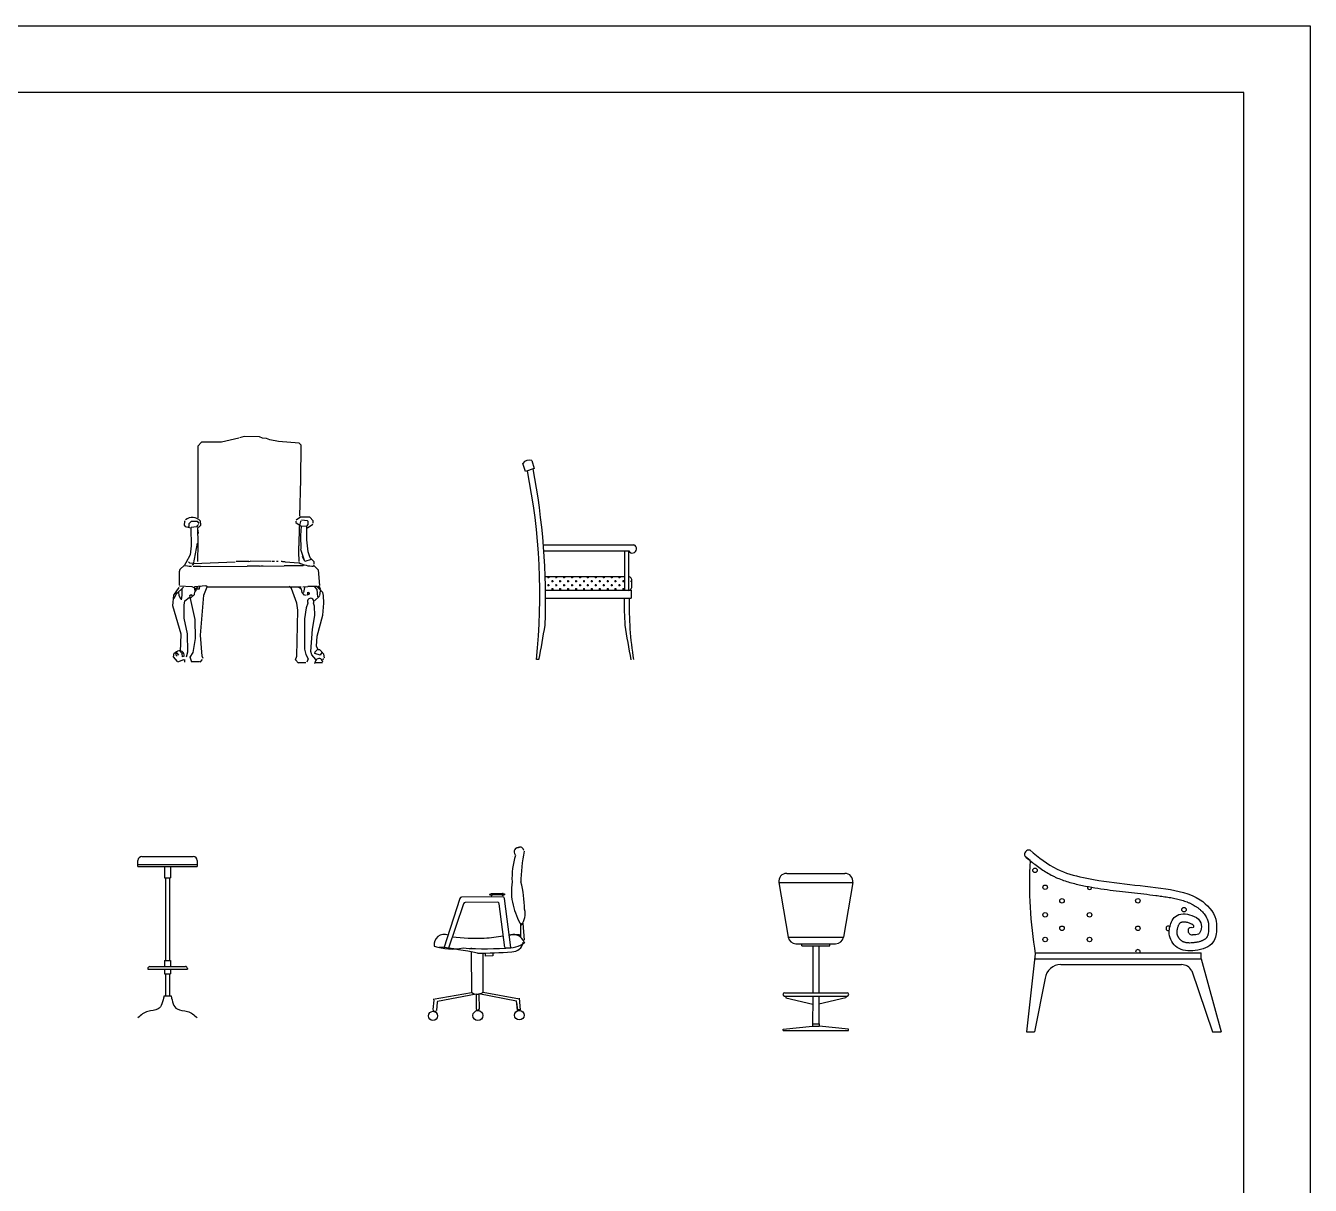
# Model space of a CAD drawing. Header units: inches. Extents: x 10 to 52.5, y 12.2 to 37.
# Drawn here: x 24.5 to 31, y 31.15 to 37.01 of the extents above; entities that cross this region are included whole.
import ezdxf

# ---------------------------------------------------------------- set-up
doc = ezdxf.new("R2010")
doc.units = ezdxf.units.IN
doc.header["$MEASUREMENT"] = 0
for name, color, linetype in [('02', 2, 'Continuous'), ('1', 1, 'Continuous'), ('kadrbm', 4, 'Continuous')]:
    doc.layers.add(name, color=color, linetype=linetype)

# ---------------------------------------------------------------- blocks, each defined once
blk = doc.blocks.new('kadrbm')
at = {"layer": 'kadrbm', "color": 4}
blk.add_lwpolyline([(0, 0), (0, 24.7972), (21, 24.7972), (21, 0), (0, 0)], close=True, dxfattribs=at)
blk.add_lwpolyline([(20.6631, 0.3257), (20.6631, 24.4603), (0.3369, 24.4603), (0.3369, 0.3257), (20.6631, 0.3257)], dxfattribs=at)

msp = doc.modelspace()

# ---------------------------------------------------------------- linework, layer by layer
at = {"layer": '02'}
for p, q in [((25.393, 34.9016), (25.3743, 34.8828)), ((25.4953, 34.9016), (25.393, 34.9016)), ((25.5829, 34.9224), (25.4953, 34.9016)), ((25.61, 34.9308), (25.585, 34.9245)), ((25.6872, 34.9287), (25.61, 34.9308)), ((25.7018, 34.9224), (25.6872, 34.9287)), ((25.7227, 34.9203), (25.7018, 34.9224)), ((25.7394, 34.9141), (25.7227, 34.9203)), ((25.7832, 34.9057), (25.7394, 34.9141)), ((25.8875, 34.8974), (25.7832, 34.9057)), ((25.8979, 34.887), (25.8875, 34.8974)), ((25.3743, 34.8828), (25.3743, 34.5197)), ((25.8959, 34.7138), (25.8979, 34.887)), ((27.0316, 34.7547), (27.0186, 34.7943)), ((27.0767, 34.7694), (27.0316, 34.7547)), ((27.0637, 34.8089), (27.0767, 34.7694)), ((25.8917, 34.5281), (25.8959, 34.7138)), ((25.3117, 34.5051), (25.3075, 34.501)), ((25.3304, 34.4905), (25.343, 34.5031)), ((25.343, 34.5031), (25.3722, 34.5031)), ((25.3722, 34.5031), (25.3805, 34.4905)), ((25.3909, 34.4822), (25.3889, 34.5051)), ((25.8708, 34.5031), (25.8708, 34.4968)), ((25.8938, 34.5239), (25.8729, 34.5072)), ((25.9418, 34.5239), (25.8938, 34.5239)), ((25.8979, 34.5051), (25.8938, 34.501)), ((25.9292, 34.5051), (25.9, 34.5072)), ((25.9334, 34.501), (25.9292, 34.5051)), ((25.9584, 34.5051), (25.9418, 34.5239)), ((25.9584, 34.4926), (25.9584, 34.5051)), ((25.3075, 34.501), (25.3054, 34.4822)), ((25.3054, 34.4822), (25.3117, 34.4759)), ((25.3117, 34.4759), (25.3388, 34.4697)), ((25.3263, 34.4738), (25.3304, 34.478)), ((25.3304, 34.478), (25.3304, 34.4905)), ((25.3388, 34.4697), (25.3409, 34.3779)), ((25.3409, 34.4718), (25.368, 34.4759)), ((25.368, 34.4759), (25.3805, 34.4718)), ((25.3701, 34.478), (25.3784, 34.4864)), ((25.3763, 34.3904), (25.3743, 34.4697)), ((25.3784, 34.4405), (25.3763, 34.4572)), ((25.3805, 34.4718), (25.3909, 34.4822)), ((25.8708, 34.4968), (25.8979, 34.478)), ((25.8875, 34.4738), (25.8854, 34.3779)), ((25.8938, 34.501), (25.8875, 34.4738)), ((25.8979, 34.478), (25.8938, 34.43)), ((25.9, 34.478), (25.9251, 34.4801)), ((25.9271, 34.478), (25.9334, 34.4864)), ((25.9271, 34.4092), (25.9271, 34.478)), ((25.9292, 34.4697), (25.9564, 34.4884)), ((25.9334, 34.4864), (25.9334, 34.501)), ((25.3409, 34.3779), (25.3367, 34.332)), ((25.3722, 34.3925), (25.3513, 34.284)), ((25.3743, 34.2986), (25.3763, 34.3904)), ((25.8854, 34.3487), (25.8854, 34.3779)), ((25.8938, 34.43), (25.8959, 34.3612)), ((25.9334, 34.3487), (25.9271, 34.4092)), ((27.1228, 34.3827), (27.5801, 34.3827)), ((25.3367, 34.332), (25.3137, 34.2923)), ((25.8875, 34.2986), (25.8854, 34.3487)), ((25.8979, 34.3549), (25.8959, 34.3612)), ((25.9167, 34.2986), (25.8979, 34.3549)), ((25.9105, 34.309), (25.9042, 34.3236)), ((25.948, 34.309), (25.9167, 34.2986)), ((25.9438, 34.3174), (25.9334, 34.3487)), ((25.9626, 34.2965), (25.9438, 34.3174)), ((27.1251, 34.3527), (27.5545, 34.3527)), ((27.5345, 34.1539), (27.5345, 34.3527)), ((27.5545, 34.1539), (27.5545, 34.3527)), ((25.2845, 34.2589), (25.2804, 34.2464)), ((25.2804, 34.2464), (25.2804, 34.1797)), ((25.3075, 34.2798), (25.2845, 34.2589)), ((25.3137, 34.2923), (25.3075, 34.2798)), ((25.3221, 34.2756), (25.3075, 34.2777)), ((25.3304, 34.2736), (25.3221, 34.2756)), ((25.3284, 34.2965), (25.3325, 34.2923)), ((25.343, 34.2736), (25.3304, 34.2736)), ((25.3325, 34.2923), (25.3492, 34.2902)), ((25.3513, 34.284), (25.3471, 34.2798)), ((25.3889, 34.2736), (25.3513, 34.2736)), ((25.3534, 34.2882), (25.5641, 34.2965)), ((25.3889, 34.2736), (25.6246, 34.2756)), ((25.633, 34.2986), (25.5683, 34.2986)), ((25.6872, 34.2756), (25.6246, 34.2756)), ((25.633, 34.2986), (25.6392, 34.3007)), ((25.7435, 34.2986), (25.6392, 34.3007)), ((25.6872, 34.2756), (25.8124, 34.2777)), ((25.706, 34.2756), (25.6935, 34.2756)), ((25.7623, 34.2986), (25.7498, 34.2986)), ((25.7811, 34.2986), (25.7728, 34.2986)), ((25.802, 34.2986), (25.7957, 34.2986)), ((25.8166, 34.2965), (25.804, 34.2965)), ((25.9063, 34.2777), (25.8124, 34.2777)), ((25.8166, 34.2965), (25.8854, 34.2923)), ((25.9105, 34.2819), (25.9063, 34.2777)), ((25.9605, 34.2798), (25.9835, 34.2569)), ((25.9626, 34.2861), (25.9626, 34.2965)), ((25.9835, 34.2569), (25.9897, 34.1776)), ((27.1318, 34.2239), (27.5345, 34.2239)), ((27.5705, 34.1753), (27.5705, 34.2006)), ((25.2491, 34.0753), (25.2532, 34.1296)), ((25.2532, 34.1296), (25.2804, 34.1671)), ((25.2658, 34.1338), (25.2532, 34.1108)), ((25.2595, 34.14), (25.2658, 34.1338)), ((25.2699, 34.1379), (25.2637, 34.1442)), ((25.2658, 34.1338), (25.3033, 34.1692)), ((25.2804, 34.1275), (25.2783, 34.1442)), ((25.2887, 34.1087), (25.2804, 34.1275)), ((25.2824, 34.1755), (25.345, 34.1734)), ((25.2929, 34.1046), (25.295, 34.1296)), ((25.295, 34.1296), (25.295, 34.163)), ((25.3096, 34.1004), (25.3304, 34.1171)), ((25.3304, 34.1171), (25.3409, 34.1171)), ((25.3346, 34.1275), (25.3409, 34.1317)), ((25.3617, 34.0065), (25.3346, 34.1275)), ((25.3409, 34.1171), (25.3576, 34.1317)), ((25.3409, 34.1317), (25.3471, 34.1254)), ((25.345, 34.1734), (25.3638, 34.163)), ((25.416, 34.1755), (25.3576, 34.1713)), ((25.3576, 34.1713), (25.3576, 34.1525)), ((25.3576, 34.1317), (25.3596, 34.1463)), ((25.3596, 34.1463), (25.3659, 34.1525)), ((25.3659, 34.1525), (25.3659, 34.1609)), ((25.3659, 34.1609), (25.3826, 34.1609)), ((25.368, 34.163), (25.3743, 34.1713)), ((25.3826, 34.1692), (25.3868, 34.1734)), ((25.3826, 34.1609), (25.3826, 34.1692)), ((25.3889, 33.9272), (25.4055, 34.1296)), ((25.4055, 34.1296), (25.4222, 34.1713)), ((25.4222, 34.1713), (25.416, 34.1755)), ((25.4243, 34.1713), (25.8979, 34.1713)), ((25.8479, 34.163), (25.8374, 34.1734)), ((25.875, 34.0879), (25.8479, 34.163)), ((25.9, 34.1588), (25.8854, 34.1671)), ((25.9021, 34.1421), (25.9, 34.1588)), ((25.9146, 34.1296), (25.9021, 34.1421)), ((25.9063, 34.1713), (25.9313, 34.1734)), ((25.9105, 34.1421), (25.9167, 34.1671)), ((25.923, 34.1275), (25.9146, 34.1296)), ((25.9376, 34.1338), (25.9271, 34.1296)), ((25.9772, 34.1734), (25.9313, 34.1734)), ((25.9313, 34.1442), (25.9376, 34.14)), ((25.9313, 34.1296), (25.9313, 34.1442)), ((25.9376, 34.14), (25.9376, 34.1338)), ((25.9647, 34.1004), (25.9897, 34.1233)), ((25.9793, 34.1567), (25.9668, 34.1713)), ((26.0064, 34.1421), (25.9772, 34.1734)), ((25.9814, 34.1212), (25.9793, 34.1567)), ((25.9814, 34.1692), (25.9877, 34.1755)), ((25.9918, 34.1651), (25.9856, 34.1651)), ((25.9877, 34.1755), (25.996, 34.1588)), ((25.9877, 34.1609), (25.9918, 34.1651)), ((25.9918, 34.1651), (25.9918, 34.1713)), ((25.9918, 34.1275), (25.996, 34.1505)), ((26.0106, 34.1275), (26.0064, 34.1421)), ((26.0127, 34.0879), (26.0106, 34.1275)), ((27.1334, 34.1539), (27.5667, 34.1539)), ((27.1336, 34.1139), (27.5667, 34.1139)), ((27.5667, 34.1539), (27.5667, 34.1139)), ((25.2908, 33.9314), (25.2491, 34.0753)), ((25.3054, 34.0774), (25.3096, 34.1004)), ((25.3054, 34.0128), (25.3054, 34.0774)), ((25.8812, 34.0524), (25.875, 34.0879)), ((25.875, 33.8208), (25.8812, 34.0524)), ((25.923, 34.0649), (25.9146, 34.0086)), ((25.9313, 34.0879), (25.923, 34.0649)), ((25.9647, 34.0733), (25.9605, 34.0879)), ((25.9668, 34.0253), (25.9647, 34.0733)), ((26.0064, 34.0274), (26.0127, 34.0879)), ((25.3221, 33.9335), (25.3054, 34.0128)), ((25.3638, 33.9105), (25.3617, 34.0065)), ((25.9146, 34.0086), (25.9146, 33.8563)), ((25.9543, 33.9564), (25.9668, 34.0253)), ((25.9793, 33.9209), (26.0064, 34.0274)), ((25.2866, 33.8417), (25.2908, 33.9314)), ((25.3242, 33.8417), (25.3221, 33.9335)), ((25.3972, 33.8208), (25.3889, 33.9272)), ((25.9459, 33.8438), (25.9543, 33.9564)), ((25.9751, 33.8709), (25.9793, 33.9209)), ((25.3513, 33.8396), (25.3638, 33.9105)), ((25.9146, 33.8563), (25.9209, 33.8291)), ((25.9689, 33.8417), (25.9814, 33.8563)), ((25.9814, 33.8563), (25.9751, 33.8709)), ((25.9918, 33.8521), (25.9835, 33.8521)), ((26.0127, 33.8312), (25.9918, 33.8521)), ((25.2512, 33.8166), (25.2553, 33.8354)), ((25.272, 33.7937), (25.2512, 33.8166)), ((25.2553, 33.8354), (25.272, 33.8458)), ((25.2783, 33.825), (25.2637, 33.8438)), ((25.2658, 33.825), (25.2658, 33.8375)), ((25.2699, 33.8208), (25.2658, 33.825)), ((25.3033, 33.802), (25.272, 33.7895)), ((25.295, 33.8333), (25.2866, 33.8417)), ((25.2971, 33.8166), (25.295, 33.8333)), ((25.3054, 33.8208), (25.2971, 33.8166)), ((25.3096, 33.7979), (25.3033, 33.802)), ((25.3096, 33.7895), (25.3096, 33.8041)), ((25.3179, 33.8166), (25.3242, 33.8417)), ((25.3367, 33.8145), (25.3513, 33.8396)), ((25.345, 33.7895), (25.3367, 33.8145)), ((25.3868, 33.7895), (25.3993, 33.8041)), ((25.4014, 33.8083), (25.3972, 33.8208)), ((25.8687, 33.802), (25.875, 33.8208)), ((25.8833, 33.7853), (25.8687, 33.802)), ((25.9209, 33.8291), (25.9334, 33.8062)), ((25.9334, 33.8062), (25.9271, 33.7895)), ((25.9522, 33.8271), (25.9459, 33.8438)), ((25.971, 33.8041), (25.9522, 33.8271)), ((25.9647, 33.7832), (25.9689, 33.7874)), ((25.9668, 33.8333), (25.9689, 33.8417)), ((25.9939, 33.825), (25.9668, 33.8333)), ((26.0043, 33.8417), (25.9939, 33.825)), ((26.0064, 33.802), (26.0127, 33.8083)), ((26.0148, 33.8125), (26.0127, 33.8312)), ((27.1002, 33.8027), (27.0871, 33.8027)), ((26.9891, 32.8522), (26.997, 32.8523)), ((25.072, 32.7575), (25.072, 32.7875)), ((25.072, 32.7675), (25.372, 32.7675)), ((25.072, 32.7575), (25.372, 32.7575)), ((25.092, 32.8075), (25.352, 32.8075)), ((25.207, 32.7575), (25.207, 32.6995)), ((25.237, 32.7575), (25.237, 32.6995)), ((25.372, 32.7875), (25.372, 32.7575)), ((26.9641, 32.8084), (26.9641, 32.8084)), ((29.5843, 32.7874), (29.559, 32.8079)), ((25.207, 32.6995), (25.237, 32.6995)), ((25.212, 32.6995), (25.212, 32.2821)), ((25.232, 32.6995), (25.232, 32.2821)), ((28.3534, 32.7224), (28.648, 32.7224)), ((26.8641, 32.6186), (26.8641, 32.6124)), ((26.914, 32.6186), (26.914, 32.6124)), ((28.3139, 32.6757), (28.3609, 32.3996)), ((28.3139, 32.6757), (28.6874, 32.6757)), ((28.6874, 32.6757), (28.6404, 32.3996)), ((26.6998, 32.5956), (26.6193, 32.3446)), ((26.7179, 32.5691), (26.6416, 32.3395)), ((26.9165, 32.6039), (26.7088, 32.6022)), ((26.8899, 32.5769), (26.7268, 32.5756)), ((26.8983, 32.577), (26.8983, 32.577)), ((26.927, 32.3471), (26.8994, 32.5686)), ((26.9249, 32.6039), (26.9249, 32.6039)), ((26.9582, 32.3474), (26.926, 32.5956)), ((27.0062, 32.4708), (27.0068, 32.4013)), ((27.0196, 32.4709), (27.0247, 32.3854)), ((26.6767, 32.42), (26.6767, 32.42)), ((27.0022, 32.412), (26.9581, 32.4117)), ((27.0022, 32.412), (27.0023, 32.4039)), ((28.3609, 32.3996), (28.6404, 32.3996)), ((28.4003, 32.3663), (28.601, 32.3663)), ((28.4301, 32.3555), (28.4301, 32.3663)), ((28.5713, 32.3555), (28.5713, 32.3663)), ((26.7575, 32.3457), (26.7576, 32.3428)), ((26.7577, 32.3254), (26.7594, 32.121)), ((26.8157, 32.3193), (26.8173, 32.1215)), ((26.8301, 32.3041), (26.8308, 32.321)), ((26.8676, 32.3054), (26.8301, 32.3041)), ((26.8675, 32.3222), (26.8676, 32.3054)), ((28.4301, 32.3555), (28.5713, 32.3555)), ((28.4857, 32.3555), (28.4857, 32.1191)), ((28.5157, 32.3555), (28.5157, 32.1191)), ((29.6108, 32.3158), (29.5659, 31.921)), ((29.61, 32.321), (30.4499, 32.321)), ((30.4499, 32.291), (30.4499, 32.321)), ((25.122, 32.2412), (25.122, 32.2372)), ((25.122, 32.2372), (25.322, 32.2376)), ((25.1319, 32.2512), (25.3119, 32.2516)), ((25.207, 32.2821), (25.207, 32.2513)), ((25.207, 32.2821), (25.237, 32.2821)), ((25.207, 32.2373), (25.207, 32.2151)), ((25.237, 32.2821), (25.237, 32.2514)), ((25.237, 32.2374), (25.237, 32.2151)), ((25.322, 32.2416), (25.322, 32.2376)), ((29.61, 32.291), (30.4499, 32.291)), ((29.7398, 32.261), (30.3499, 32.261)), ((30.4026, 32.2295), (30.5074, 31.921)), ((30.4499, 32.291), (30.5515, 31.921)), ((25.207, 32.2151), (25.237, 32.2151)), ((25.212, 32.2151), (25.212, 32.1024)), ((25.232, 32.2151), (25.232, 32.1024)), ((29.6606, 32.1923), (29.6062, 31.921)), ((25.204, 32.1024), (25.24, 32.1024)), ((26.7595, 32.1189), (26.565, 32.0847)), ((26.7828, 32.1118), (26.5869, 32.0752)), ((26.783, 32.1116), (26.7824, 32.1115)), ((26.7824, 32.1116), (26.783, 32.0373)), ((26.9863, 32.0759), (26.7958, 32.1137)), ((26.797, 32.1132), (26.7976, 32.035)), ((27.0021, 32.0855), (26.8183, 32.1207)), ((28.3428, 32.1191), (28.6586, 32.1191)), ((28.3428, 32.1016), (28.6586, 32.1016)), ((28.3491, 32.1016), (28.3491, 32.0937)), ((28.4857, 32.1016), (28.484, 31.9492)), ((28.5157, 32.1016), (28.5157, 31.9624)), ((28.6522, 32.1016), (28.6522, 32.0937)), ((26.5679, 32.082), (26.5639, 32.0338)), ((26.5678, 32.08), (26.5676, 32.0799)), ((26.5859, 32.0715), (26.5817, 32.0286)), ((26.5872, 32.075), (26.5854, 32.0706)), ((26.9863, 32.0772), (26.9863, 32.0772)), ((26.9923, 32.0311), (26.9863, 32.0772)), ((26.9872, 32.0694), (26.9919, 32.0319)), ((27.0004, 32.0909), (27.0053, 32.0321)), ((28.3491, 32.0937), (28.4857, 32.0606)), ((28.6522, 32.0937), (28.5157, 32.0606)), ((26.5699, 32.0273), (26.5669, 32.0236)), ((26.5729, 32.0259), (26.573, 32.0215)), ((26.7879, 32.032), (26.7873, 32.0261)), ((26.7952, 32.0306), (26.7959, 32.0269)), ((27.0053, 32.0321), (26.9919, 32.0319)), ((26.9963, 32.0318), (26.9964, 32.0274)), ((27.0022, 32.0318), (27.0052, 32.0274)), ((28.336, 31.9346), (28.484, 31.9492)), ((28.336, 31.9287), (28.336, 31.9346)), ((28.336, 31.9287), (28.6654, 31.9287)), ((28.484, 31.9624), (28.5173, 31.9624)), ((28.484, 31.9492), (28.5173, 31.9492)), ((28.5173, 31.9624), (28.5173, 31.9492)), ((28.6654, 31.9346), (28.5173, 31.9492)), ((28.6654, 31.9287), (28.6654, 31.9346)), ((29.5659, 31.921), (29.6062, 31.921)), ((30.5074, 31.921), (30.5515, 31.921))]:
    msp.add_line(p, q, dxfattribs=at)
for points in [[(25.342, 33.7926), (25.3841, 33.7926)], [(25.8809, 33.7878), (25.9209, 33.7878)], [(25.9655, 33.7878), (26.0056, 33.7878)]]:
    msp.add_lwpolyline(points, dxfattribs=at)
for centre, radius in [((29.6095, 32.7373), 0.0114), ((29.6606, 32.6521), 0.0114), ((29.7459, 32.5839), 0.0114), ((30.1297, 32.5839), 0.0114), ((29.6606, 32.5129), 0.0114), ((29.8852, 32.5129), 0.0114), ((30.3628, 32.5385), 0.0114), ((29.7459, 32.4448), 0.0114), ((30.1297, 32.4448), 0.0114), ((29.6606, 32.388), 0.0114), ((29.8852, 32.388), 0.0114), ((26.5641, 32.0017), 0.0232), ((26.7915, 32.0036), 0.0252), ((27.0011, 32.0053), 0.024)]:
    msp.add_circle(centre, radius, dxfattribs=at)
for centre, radius, start, end in [((27.0501, 34.7741), 0.0374, 68.67136, 147.31878), ((23.7048, 34.1108), 3.4289, 357.7594, 11.03894), ((23.9799, 34.133), 3.1248, 353.93274, 11.53766), ((25.3471, 34.4676), 0.0542, 41.98721, 130.10091), ((27.5731, 34.3627), 0.0212, 208.19395, 70.69944), ((25.9584, 34.4321), 0.1565, 242.41797, 270.78482), ((27.548, 34.2016), 0.0226, 357.52008, 73.3235), ((25.9459, 34.0962), 0.0167, 330.25512, 203.19859), ((29.3805, 34.0893), 1.849, 179.23792, 183.49076), ((27.548, 34.1744), 0.0226, 286.6765, 2.47992), ((29.1966, 34.0725), 1.64, 178.55485, 189.46856), ((23.4842, 34.5327), 3.689, 348.57959, 351.33167), ((31.1818, 34.5327), 3.689, 188.66833, 191.42041), ((25.2824, 33.825), 0.023, 349.69515, 116.56505), ((25.9877, 33.7895), 0.0188, 0, 186.34019), ((27.3544, 32.6984), 0.3905, 162.9193, 182.82055), ((26.9985, 32.8304), 0.0237, 82.83755, 216.56615), ((27.0038, 32.8348), 0.0203, 9.30638, 109.69524), ((27.7876, 32.6752), 0.7785, 168.17067, 180.07808), ((29.5782, 32.8181), 0.0217, 73.53285, 207.98255), ((25.092, 32.7875), 0.02, 90, 180), ((25.352, 32.7875), 0.02, 0, 90), ((31.7149, 32.6707), 2.1338, 176.86676, 189.57626), ((28.3534, 32.6824), 0.04, 90, 189.65119), ((28.648, 32.6824), 0.04, 350.34881, 90), ((26.8865, 32.3695), 0.2501, 83.76545, 95.14261), ((27.2495, 32.6333), 0.2888, 170.86554, 194.40211), ((26.4066, 32.5266), 0.6216, 1.29212, 14.24854), ((29.8852, 32.6521), 0.0114, 158.38334, 0.70007), ((26.7089, 32.5927), 0.0095, 90.46457, 162.20885), ((26.7269, 32.5661), 0.0095, 90.46457, 161.63986), ((26.8869, 32.3639), 0.2501, 83.76545, 95.14261), ((26.89, 32.5674), 0.0095, 7.09708, 90.46457), ((26.9165, 32.5944), 0.0095, 7.39362, 90.46457), ((27.3093, 32.6398), 0.3484, 192.98195, 211.02914), ((26.9349, 32.5184), 0.0956, 322.47242, 13.39911), ((30.2832, 32.4448), 0.0114, 42.12598, 296.77498), ((26.6199, 32.3633), 0.0504, 65.37181, 189.50506), ((26.7895, 33.5292), 1.1353, 263.55509, 271.74047), ((26.6304, 34.4342), 2.0489, 275.42329, 278.11664), ((26.9505, 32.467), 0.1213, 260.94455, 310.49483), ((26.6304, 34.4342), 2.0489, 278.97469, 279.19139), ((26.9712, 32.3566), 0.0566, 18.61596, 103.81553), ((26.9651, 32.3816), 0.0557, 267.59154, 352.77511), ((28.4003, 32.4063), 0.04, 189.65119, 270), ((28.601, 32.4063), 0.04, 270, 350.34881), ((26.6607, 32.6114), 0.2719, 250.5663, 282.04356), ((26.3306, 30.0569), 2.3083, 78.5457, 83.37237), ((26.8286, 33.7482), 1.4072, 265.46573, 275.4634), ((26.797, 34.3508), 2.0316, 269.77293, 274.68099), ((30.1297, 32.3255), 0.0114, 336.61609, 203.38391), ((25.132, 32.2412), 0.01, 90.12109, 180.12109), ((25.312, 32.2416), 0.01, 0.12109, 90.12109), ((29.7398, 32.181), 0.08, 90, 171.8449), ((30.3499, 32.201), 0.06, 28.39696, 90), ((26.788, 32.1599), 0.0483, 233.59467, 307.33447), ((28.3428, 32.1103), 0.00877, 90, 270), ((28.6586, 32.1103), 0.00877, 270, 90), ((26.5743, 32.035), 0.00994, 178.35811, 316.16819), ((26.7906, 32.038), 0.00764, 175.88754, 336.96543)]:
    msp.add_arc(centre, radius, start, end, dxfattribs=at)
for points in [[(29.5843, 32.8389), (29.7213, 32.7434), (29.8538, 32.7013), (30.2718, 32.6438), (30.4443, 32.5888), (30.5231, 32.49), (30.5277, 32.4452), (30.5107, 32.3758), (30.4202, 32.3321), (30.328, 32.3483), (30.288, 32.4167), (30.2989, 32.4771)], [(30.2989, 32.4771), (30.3196, 32.5042), (30.4024, 32.5101), (30.4434, 32.4815), (30.45, 32.442), (30.4361, 32.4157), (30.4066, 32.412)], [(30.4109, 32.4547), (30.409, 32.4479), (30.3987, 32.4479), (30.387, 32.4435), (30.3848, 32.4245), (30.3958, 32.4135), (30.4066, 32.412)], [(25.204, 32.1024), (25.1738, 32.0367), (25.1218, 32.0245), (25.0718, 31.9927)], [(25.24, 32.1024), (25.2702, 32.0367), (25.3221, 32.0245), (25.3722, 31.9927)]]:
    msp.add_spline(points, degree=3, dxfattribs=at)
for points, knots in [([(29.559, 32.8079), (29.5671, 32.8013), (29.5753, 32.7946), (29.5919, 32.7813), (29.6003, 32.7746), (29.6175, 32.7614), (29.6262, 32.755), (29.6441, 32.7423), (29.6533, 32.7362), (29.6722, 32.7244), (29.6819, 32.7187), (29.6969, 32.7108), (29.702, 32.7082), (29.7122, 32.7033), (29.7174, 32.701), (29.733, 32.6944), (29.7435, 32.6904), (29.7646, 32.6831), (29.7752, 32.6798), (29.7965, 32.6737), (29.8071, 32.671), (29.8282, 32.6659), (29.8387, 32.6636), (29.8597, 32.6592), (29.8701, 32.6571), (29.891, 32.6532), (29.9014, 32.6513), (29.9326, 32.6461), (29.9534, 32.6429), (29.9949, 32.6372), (30.0155, 32.6346), (30.0567, 32.6297), (30.0773, 32.6274), (30.1183, 32.6228), (30.1387, 32.6206), (30.1796, 32.6158), (30.1998, 32.6134), (30.2303, 32.6094), (30.2404, 32.608), (30.2556, 32.6058), (30.2607, 32.6051), (30.2707, 32.6035), (30.2758, 32.6028), (30.2907, 32.6004), (30.3006, 32.5987), (30.315, 32.5958), (30.3198, 32.5948), (30.3292, 32.5927), (30.3339, 32.5916), (30.3431, 32.5893), (30.3476, 32.588), (30.3566, 32.5854), (30.3611, 32.584), (30.3697, 32.5811), (30.3741, 32.5795), (30.3804, 32.5771), (30.3825, 32.5762), (30.3866, 32.5745), (30.3886, 32.5736), (30.3928, 32.5717), (30.3948, 32.5708), (30.3988, 32.5689), (30.4008, 32.5679), (30.4067, 32.5648), (30.4106, 32.5627), (30.4182, 32.5581), (30.4219, 32.5557), (30.4275, 32.5519), (30.4293, 32.5506), (30.4329, 32.548), (30.4347, 32.5466), (30.4381, 32.5439), (30.4399, 32.5425), (30.4433, 32.5396), (30.4449, 32.5381), (30.4498, 32.5336), (30.453, 32.5306), (30.4618, 32.5212), (30.4671, 32.5147), (30.4736, 32.5048), (30.4755, 32.5015), (30.4781, 32.4965), (30.4789, 32.4948), (30.4804, 32.4915), (30.4811, 32.4898), (30.4823, 32.4867), (30.4829, 32.485), (30.4839, 32.4817), (30.4844, 32.4801), (30.485, 32.4776), (30.4852, 32.4768), (30.4856, 32.4751), (30.4857, 32.4742), (30.486, 32.4725), (30.4862, 32.4716), (30.4865, 32.4698), (30.4866, 32.4689), (30.4887, 32.4519), (30.4876, 32.4305), (30.4849, 32.4174), (30.4848, 32.4169), (30.4846, 32.4159), (30.4845, 32.4155), (30.4842, 32.4142), (30.484, 32.4134), (30.4835, 32.4117), (30.4833, 32.4109), (30.4828, 32.4094), (30.4825, 32.4086), (30.4818, 32.4064), (30.4812, 32.4051), (30.4804, 32.4033), (30.4801, 32.4027), (30.4796, 32.4016), (30.4793, 32.4011), (30.4787, 32.4), (30.4784, 32.3996), (30.4779, 32.3987), (30.4776, 32.3983), (30.477, 32.3975), (30.4767, 32.397), (30.476, 32.3962), (30.4756, 32.3958), (30.4738, 32.3938), (30.472, 32.3921), (30.4691, 32.3899), (30.4686, 32.3895), (30.4674, 32.3886), (30.4668, 32.3882), (30.4648, 32.387), (30.4634, 32.3861), (30.4605, 32.3845), (30.4589, 32.3837), (30.4555, 32.3822), (30.4538, 32.3814), (30.4502, 32.38), (30.4483, 32.3793), (30.4443, 32.378), (30.4423, 32.3774), (30.436, 32.3756), (30.4316, 32.3746), (30.4249, 32.3733), (30.4226, 32.3729), (30.4179, 32.3721), (30.4156, 32.3718), (30.4086, 32.371), (30.4041, 32.3706), (30.3953, 32.3702), (30.3911, 32.3702), (30.3852, 32.3704), (30.3832, 32.3706), (30.3795, 32.3709), (30.3777, 32.3712), (30.3741, 32.3718), (30.3724, 32.3721), (30.3692, 32.3728), (30.3676, 32.3733), (30.3646, 32.3742), (30.3632, 32.3747), (30.3611, 32.3755), (30.3604, 32.3758), (30.3591, 32.3764), (30.3585, 32.3766), (30.3565, 32.3776), (30.3553, 32.3783), (30.3536, 32.3793), (30.353, 32.3797), (30.3518, 32.3805), (30.3513, 32.3808), (30.3501, 32.3817), (30.3496, 32.3821), (30.3485, 32.383), (30.3479, 32.3835), (30.3468, 32.3845), (30.3462, 32.385), (30.3454, 32.3858), (30.3451, 32.3861), (30.3445, 32.3866), (30.3442, 32.3869), (30.3438, 32.3874), (30.3435, 32.3877), (30.3429, 32.3883), (30.3427, 32.3886), (30.3418, 32.3896), (30.3413, 32.3901), (30.3403, 32.3914), (30.3398, 32.3921), (30.3388, 32.3934), (30.3383, 32.394), (30.3373, 32.3954), (30.3369, 32.3961), (30.336, 32.3975), (30.3356, 32.3982), (30.3347, 32.3997), (30.3343, 32.4004), (30.3335, 32.4018), (30.3332, 32.4026), (30.3321, 32.4047), (30.3315, 32.4062), (30.3306, 32.4084), (30.3304, 32.4091), (30.3299, 32.4106), (30.3296, 32.4113), (30.3292, 32.4127), (30.329, 32.4134), (30.3287, 32.4148), (30.3285, 32.4155), (30.3284, 32.4165), (30.3283, 32.4168), (30.3282, 32.4175), (30.3281, 32.4178), (30.328, 32.4184), (30.328, 32.4188), (30.3279, 32.4194), (30.3279, 32.4197), (30.3278, 32.4204), (30.3278, 32.4207), (30.3277, 32.4213), (30.3277, 32.4216), (30.3277, 32.4222), (30.3277, 32.4226), (30.3277, 32.4232), (30.3277, 32.4236), (30.3277, 32.4245), (30.3277, 32.4252), (30.3277, 32.4267), (30.3278, 32.4275), (30.328, 32.4297), (30.3282, 32.4313), (30.3286, 32.4339), (30.3287, 32.4347), (30.329, 32.4366), (30.3292, 32.4375), (30.3296, 32.4393), (30.3298, 32.4403), (30.3303, 32.4423), (30.3305, 32.4433), (30.3313, 32.4464), (30.3319, 32.4485), (30.3332, 32.453), (30.3339, 32.4553), (30.3349, 32.4585), (30.3352, 32.4594), (30.3355, 32.4603)], [0, 0, 0, 0, 30.970501, 30.970501, 61.941001, 61.941001, 92.911502, 92.911502, 123.882003, 123.882003, 154.852503, 154.852503, 170.337754, 170.337754, 185.823004, 185.823004, 216.793504, 216.793504, 247.764005, 247.764005, 278.734506, 278.734506, 309.705006, 309.705006, 340.675507, 340.675507, 371.646008, 371.646008, 433.587009, 433.587009, 495.52801, 495.52801, 557.469011, 557.469011, 619.410013, 619.410013, 681.351014, 681.351014, 712.321515, 712.321515, 727.806765, 727.806765, 743.292015, 743.292015, 774.262516, 774.262516, 789.747766, 789.747766, 805.233017, 805.233017, 820.718267, 820.718267, 836.203517, 836.203517, 851.688768, 851.688768, 859.431393, 859.431393, 867.174018, 867.174018, 874.916643, 874.916643, 882.659268, 882.659268, 898.144519, 898.144519, 913.629769, 913.629769, 921.372394, 921.372394, 929.115019, 929.115019, 936.857644, 936.857644, 944.600269, 944.600269, 960.08552, 960.08552, 991.05602, 991.05602, 1006.541271, 1006.541271, 1014.283896, 1014.283896, 1022.026521, 1022.026521, 1029.769146, 1029.769146, 1037.511771, 1037.511771, 1041.383084, 1041.383084, 1045.254397, 1045.254397, 1049.125709, 1049.125709, 1052.997022, 1052.997022, 1114.938023, 1114.938023, 1116.873679, 1116.873679, 1118.809336, 1118.809336, 1122.680648, 1122.680648, 1126.551961, 1126.551961, 1130.423273, 1130.423273, 1138.165898, 1138.165898, 1142.037211, 1142.037211, 1145.908524, 1145.908524, 1149.779836, 1149.779836, 1153.651149, 1153.651149, 1157.522461, 1157.522461, 1161.393774, 1161.393774, 1176.879024, 1176.879024, 1180.750337, 1180.750337, 1184.621649, 1184.621649, 1192.364275, 1192.364275, 1200.1069, 1200.1069, 1207.849525, 1207.849525, 1215.59215, 1215.59215, 1223.334775, 1223.334775, 1238.820026, 1238.820026, 1246.562651, 1246.562651, 1254.305276, 1254.305276, 1269.790526, 1269.790526, 1285.275777, 1285.275777, 1293.018402, 1293.018402, 1300.761027, 1300.761027, 1308.503652, 1308.503652, 1316.246277, 1316.246277, 1323.988902, 1323.988902, 1327.860215, 1327.860215, 1331.731527, 1331.731527, 1339.474153, 1339.474153, 1343.345465, 1343.345465, 1347.216778, 1347.216778, 1351.08809, 1351.08809, 1354.959403, 1354.959403, 1358.830716, 1358.830716, 1360.766372, 1360.766372, 1362.702028, 1362.702028, 1364.637684, 1364.637684, 1366.573341, 1366.573341, 1370.444653, 1370.444653, 1374.315966, 1374.315966, 1378.187278, 1378.187278, 1382.058591, 1382.058591, 1385.929904, 1385.929904, 1389.801216, 1389.801216, 1393.672529, 1393.672529, 1401.415154, 1401.415154, 1405.286466, 1405.286466, 1409.157779, 1409.157779, 1413.029092, 1413.029092, 1416.900404, 1416.900404, 1418.836061, 1418.836061, 1420.771717, 1420.771717, 1422.707373, 1422.707373, 1424.643029, 1424.643029, 1426.578686, 1426.578686, 1428.514342, 1428.514342, 1430.449998, 1430.449998, 1432.385655, 1432.385655, 1436.256967, 1436.256967, 1440.12828, 1440.12828, 1447.870905, 1447.870905, 1451.742217, 1451.742217, 1455.61353, 1455.61353, 1459.484843, 1459.484843, 1463.356155, 1463.356155, 1471.09878, 1471.09878, 1478.841405, 1478.841405, 1481.746766, 1481.746766, 1481.746766, 1481.746766]), ([(26.8494, 32.6156), (26.8503, 32.6158), (26.8517, 32.6161), (26.8534, 32.618), (26.8552, 32.6171), (26.8558, 32.6163), (26.8559, 32.6161)], [0, 0, 0, 0, 15.487494, 26.709843, 39.692768, 43.947752, 43.947752, 43.947752, 43.947752]), ([(26.8559, 32.6161), (26.8564, 32.6163), (26.8578, 32.6172), (26.8588, 32.6213), (26.863, 32.6198), (26.8643, 32.6184), (26.8645, 32.6181)], [21.855552, 21.855552, 21.855552, 21.855552, 30.98799, 53.558287, 80.914883, 86.611837, 86.611837, 86.611837, 86.611837]), ([(26.9222, 32.6161), (26.9217, 32.6163), (26.9203, 32.6172), (26.9192, 32.6213), (26.9151, 32.6198), (26.9138, 32.6184), (26.9136, 32.6181)], [21.855552, 21.855552, 21.855552, 21.855552, 30.98799, 53.558287, 80.914883, 86.611837, 86.611837, 86.611837, 86.611837]), ([(26.9286, 32.6156), (26.9278, 32.6158), (26.9263, 32.6161), (26.9247, 32.618), (26.9229, 32.6171), (26.9223, 32.6163), (26.9222, 32.6161)], [0, 0, 0, 0, 15.487494, 26.709843, 39.692768, 43.947752, 43.947752, 43.947752, 43.947752]), ([(26.8494, 32.6154), (26.8503, 32.6152), (26.8517, 32.6148), (26.8534, 32.613), (26.8552, 32.6139), (26.8558, 32.6147), (26.8559, 32.6149)], [0, 0, 0, 0, 15.487494, 26.709843, 39.692768, 44.298591, 44.298591, 44.298591, 44.298591]), ([(26.8559, 32.6149), (26.8564, 32.6147), (26.8578, 32.6138), (26.8588, 32.6097), (26.863, 32.6112), (26.8643, 32.6127), (26.8645, 32.613)], [22.051248, 22.051248, 22.051248, 22.051248, 30.98799, 53.558287, 80.914883, 87.151288, 87.151288, 87.151288, 87.151288]), ([(26.9221, 32.6149), (26.9217, 32.6147), (26.9203, 32.6138), (26.9192, 32.6097), (26.915, 32.6112), (26.9138, 32.6127), (26.9136, 32.613)], [22.051248, 22.051248, 22.051248, 22.051248, 30.98799, 53.558287, 80.914883, 87.151288, 87.151288, 87.151288, 87.151288]), ([(26.9286, 32.6154), (26.9278, 32.6152), (26.9263, 32.6148), (26.9247, 32.613), (26.9228, 32.6139), (26.9223, 32.6147), (26.9221, 32.6149)], [0, 0, 0, 0, 15.487494, 26.709843, 39.692768, 44.298591, 44.298591, 44.298591, 44.298591]), ([(30.3355, 32.4603), (30.3356, 32.4605), (30.3357, 32.4607), (30.3367, 32.4623), (30.3376, 32.4636), (30.3392, 32.4661), (30.3399, 32.4672), (30.341, 32.4686), (30.3413, 32.4691), (30.342, 32.4699), (30.3423, 32.4704), (30.3436, 32.472), (30.3445, 32.4729), (30.3451, 32.4734), (30.3452, 32.4734), (30.3453, 32.4735), (30.3453, 32.4736), (30.3455, 32.4737), (30.3456, 32.4738), (30.3459, 32.474), (30.346, 32.4741), (30.3463, 32.4743), (30.3465, 32.4744), (30.3474, 32.4749), (30.3484, 32.4753), (30.3504, 32.4759), (30.3511, 32.4761), (30.3527, 32.4765), (30.3535, 32.4766), (30.3554, 32.4769), (30.3564, 32.477), (30.3585, 32.4772), (30.3596, 32.4772), (30.3631, 32.4773), (30.3656, 32.4772), (30.3708, 32.4767), (30.3736, 32.4763), (30.3792, 32.4752), (30.382, 32.4745), (30.3876, 32.4729), (30.3904, 32.4719), (30.3955, 32.47), (30.3978, 32.4689), (30.4008, 32.4674), (30.4018, 32.4669), (30.4034, 32.4659), (30.4042, 32.4654), (30.4055, 32.4644), (30.4061, 32.464), (30.4071, 32.4631), (30.4076, 32.4627), (30.4083, 32.462), (30.4085, 32.4617), (30.4089, 32.4613), (30.409, 32.4611), (30.4091, 32.4609), (30.4092, 32.4608), (30.4094, 32.4606), (30.4094, 32.4605), (30.4095, 32.4603), (30.4096, 32.4601), (30.4098, 32.4597), (30.4099, 32.4594), (30.4102, 32.4586), (30.4103, 32.4582), (30.4106, 32.4572), (30.4107, 32.4567), (30.4108, 32.4557), (30.4109, 32.4552), (30.4109, 32.4547)], [4.895878, 4.895878, 4.895878, 4.895878, 5.547981, 5.547981, 11.095961, 11.095961, 16.643942, 16.643942, 19.417932, 19.417932, 22.191922, 22.191922, 33.287884, 33.287884, 34.674879, 34.674879, 36.061874, 36.061874, 38.835864, 38.835864, 41.609854, 41.609854, 44.383845, 44.383845, 55.479806, 55.479806, 61.027786, 61.027786, 66.575767, 66.575767, 72.123748, 72.123748, 77.671728, 77.671728, 88.767689, 88.767689, 99.863651, 99.863651, 110.959612, 110.959612, 122.055573, 122.055573, 133.151534, 133.151534, 138.699515, 138.699515, 144.247495, 144.247495, 149.795476, 149.795476, 155.343456, 155.343456, 160.891437, 160.891437, 163.665427, 163.665427, 166.439418, 166.439418, 169.213408, 169.213408, 171.987398, 171.987398, 177.535379, 177.535379, 183.083359, 183.083359, 188.63134, 188.63134, 192.688007, 192.688007, 192.688007, 192.688007])]:
    msp.add_open_spline(points, degree=3, knots=knots, dxfattribs=at)
at = {"layer": '1'}
for p, q in [((27.1325, 34.2), (27.1332, 34.2)), ((27.1432, 34.22), (27.1532, 34.22)), ((27.1432, 34.18), (27.1532, 34.18)), ((27.1482, 34.215), (27.1482, 34.2239)), ((27.1482, 34.175), (27.1482, 34.185)), ((27.1632, 34.2), (27.1732, 34.2)), ((27.1682, 34.195), (27.1682, 34.205)), ((27.1832, 34.22), (27.1932, 34.22)), ((27.1832, 34.18), (27.1932, 34.18)), ((27.1882, 34.215), (27.1882, 34.2239)), ((27.1882, 34.175), (27.1882, 34.185)), ((27.2032, 34.2), (27.2132, 34.2)), ((27.2082, 34.195), (27.2082, 34.205)), ((27.2232, 34.22), (27.2332, 34.22)), ((27.2232, 34.18), (27.2332, 34.18)), ((27.2282, 34.215), (27.2282, 34.2239)), ((27.2282, 34.175), (27.2282, 34.185)), ((27.2432, 34.2), (27.2532, 34.2)), ((27.2482, 34.195), (27.2482, 34.205)), ((27.2632, 34.22), (27.2732, 34.22)), ((27.2632, 34.18), (27.2732, 34.18)), ((27.2682, 34.215), (27.2682, 34.2239)), ((27.2682, 34.175), (27.2682, 34.185)), ((27.2832, 34.2), (27.2932, 34.2)), ((27.2882, 34.195), (27.2882, 34.205)), ((27.3032, 34.22), (27.3132, 34.22)), ((27.3032, 34.18), (27.3132, 34.18)), ((27.3082, 34.215), (27.3082, 34.2239)), ((27.3082, 34.175), (27.3082, 34.185)), ((27.3232, 34.2), (27.3332, 34.2)), ((27.3282, 34.195), (27.3282, 34.205)), ((27.3432, 34.22), (27.3532, 34.22)), ((27.3432, 34.18), (27.3532, 34.18)), ((27.3482, 34.215), (27.3482, 34.2239)), ((27.3482, 34.175), (27.3482, 34.185)), ((27.3632, 34.2), (27.3732, 34.2)), ((27.3682, 34.195), (27.3682, 34.205)), ((27.3832, 34.22), (27.3932, 34.22)), ((27.3832, 34.18), (27.3932, 34.18)), ((27.3882, 34.215), (27.3882, 34.2239)), ((27.3882, 34.175), (27.3882, 34.185)), ((27.4032, 34.2), (27.4132, 34.2)), ((27.4082, 34.195), (27.4082, 34.205)), ((27.4232, 34.22), (27.4332, 34.22)), ((27.4232, 34.18), (27.4332, 34.18)), ((27.4282, 34.215), (27.4282, 34.2239)), ((27.4282, 34.175), (27.4282, 34.185)), ((27.4432, 34.2), (27.4532, 34.2)), ((27.4482, 34.195), (27.4482, 34.205)), ((27.4632, 34.22), (27.4732, 34.22)), ((27.4632, 34.18), (27.4732, 34.18)), ((27.4682, 34.215), (27.4682, 34.2239)), ((27.4682, 34.175), (27.4682, 34.185)), ((27.4832, 34.2), (27.4932, 34.2)), ((27.4882, 34.195), (27.4882, 34.205)), ((27.5032, 34.22), (27.5132, 34.22)), ((27.5032, 34.18), (27.5132, 34.18)), ((27.5082, 34.215), (27.5082, 34.2239)), ((27.5082, 34.175), (27.5082, 34.185)), ((27.5232, 34.2), (27.5332, 34.2)), ((27.5282, 34.195), (27.5282, 34.205)), ((27.5632, 34.2), (27.5705, 34.2)), ((27.1632, 34.16), (27.1732, 34.16)), ((27.1682, 34.155), (27.1682, 34.165)), ((27.2032, 34.16), (27.2132, 34.16)), ((27.2082, 34.155), (27.2082, 34.165)), ((27.2432, 34.16), (27.2532, 34.16)), ((27.2482, 34.155), (27.2482, 34.165)), ((27.2832, 34.16), (27.2932, 34.16)), ((27.2882, 34.155), (27.2882, 34.165)), ((27.3232, 34.16), (27.3332, 34.16)), ((27.3282, 34.155), (27.3282, 34.165)), ((27.3632, 34.16), (27.3732, 34.16)), ((27.3682, 34.155), (27.3682, 34.165)), ((27.4032, 34.16), (27.4132, 34.16)), ((27.4082, 34.155), (27.4082, 34.165)), ((27.4432, 34.16), (27.4532, 34.16)), ((27.4482, 34.155), (27.4482, 34.165)), ((27.4832, 34.16), (27.4932, 34.16)), ((27.4882, 34.155), (27.4882, 34.165)), ((27.5232, 34.16), (27.5332, 34.16)), ((27.5282, 34.155), (27.5282, 34.165)), ((27.5632, 34.16), (27.5654, 34.16))]:
    msp.add_line(p, q, dxfattribs=at)

# ---------------------------------------------------------------- block references
at = {"layer": 'kadrbm'}
msp.add_blockref('kadrbm', (10.0018, 12.2106), dxfattribs=at)

doc.saveas('drawing.dxf')
